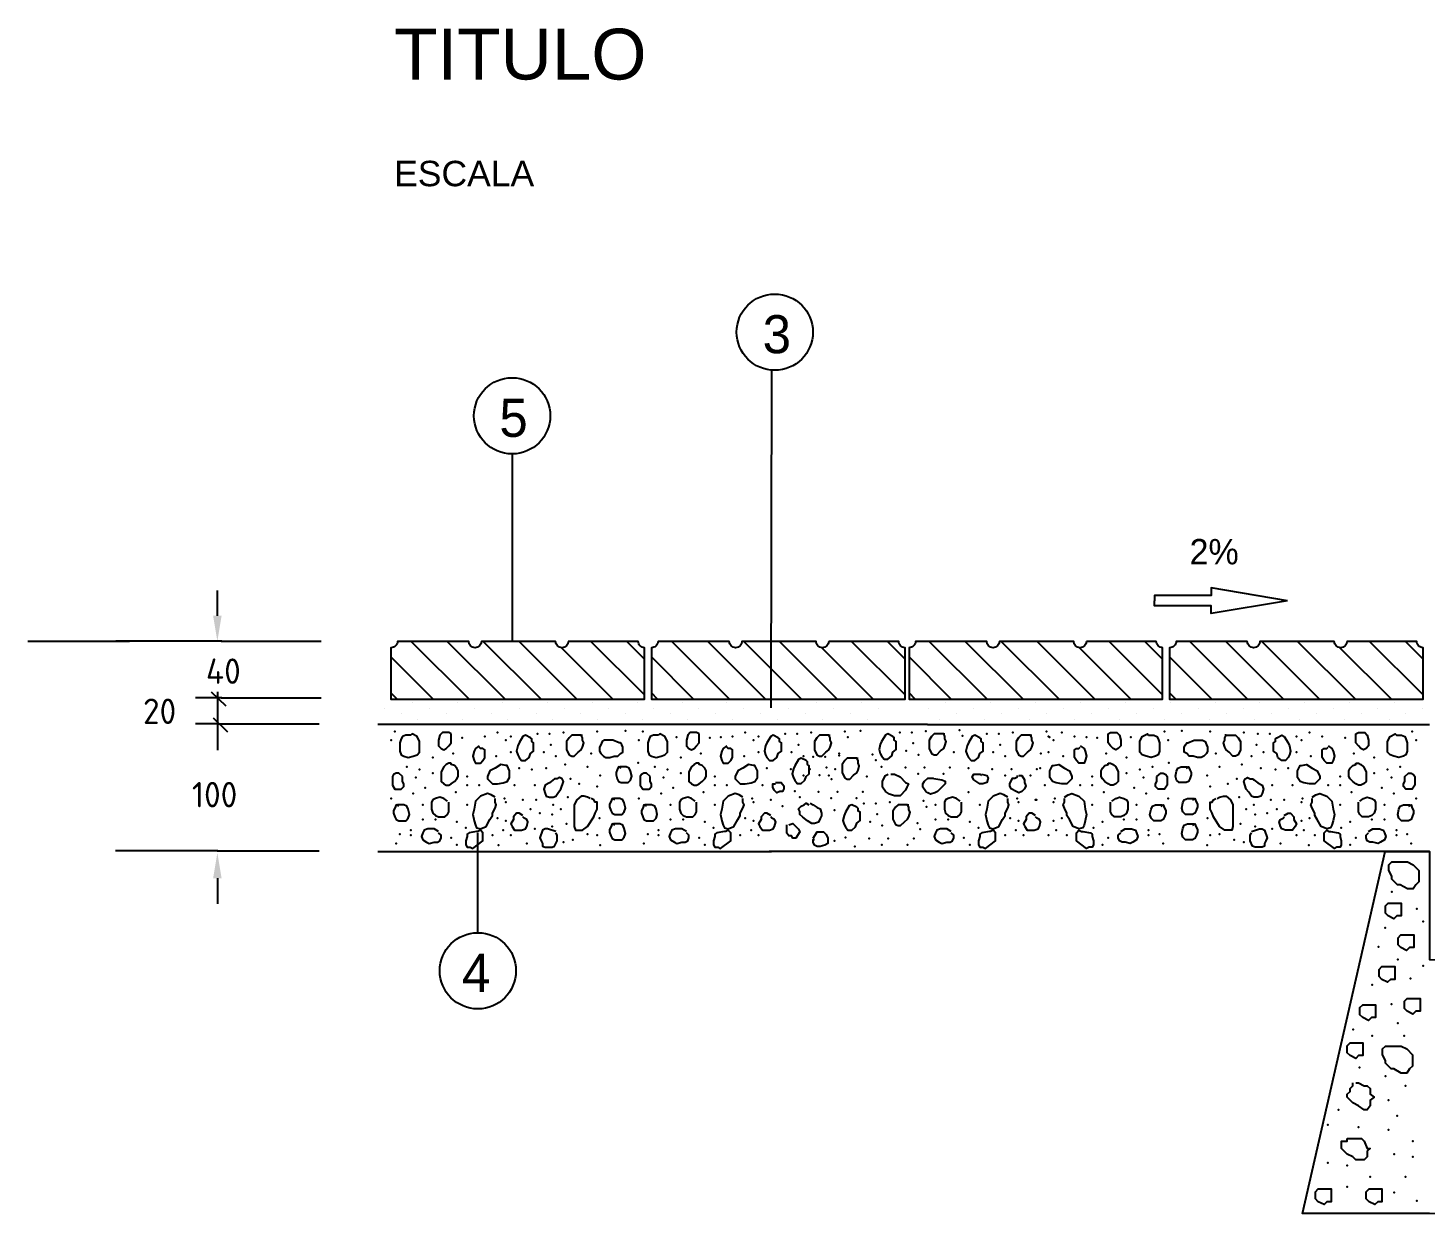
# Model space of a CAD drawing. Extents: x 8.7 to 21.3, y 10.9 to 21.2.
# Drawn here: x 8.67 to 14.17, y 16.55 to 21.22 of the extents above; entities that cross this region are included whole.
import ezdxf

# ---------------------------------------------------------------- set-up
doc = ezdxf.new("R2010")
doc.units = 0
doc.header["$LTSCALE"] = 0.3
doc.header["$MEASUREMENT"] = 0
doc.layers.get('0').update_dxf_attribs({"linetype": 'CONTINUOUS'})
for name, color, linetype in [('C', 7, 'CONTINUOUS'), ('HORMIGON', 7, 'CONTINUOUS'), ('LOSA', 9, 'CONTINUOUS'), ('P', 7, 'CONTINUOUS'), ('PANOT', 1, 'CONTINUOUS'), ('TEXTO', 7, 'CONTINUOUS')]:
    doc.layers.add(name, color=color, linetype=linetype)
doc.styles.add('DIN', font='DIN')
doc.styles.add('HELV', font='HELV')
doc.styles.add('LEROY', font='LEROY')

# ---------------------------------------------------------------- blocks, each defined once
blk = doc.blocks.new('*X8')
at = {"color": 0}
for p, q in [((20.855, 6.4583), (20.8972, 6.5005)), ((20.855, 6.4866), (20.8689, 6.5005)), ((20.9083, 6.455), (20.9538, 6.5005)), ((20.925, 6.5), (20.9255, 6.5005)), ((20.9365, 6.455), (20.982, 6.5005)), ((20.9648, 6.455), (21.0103, 6.5005)), ((20.9931, 6.455), (21.0386, 6.5005)), ((20.88, 6.455), (20.9205, 6.4955)), ((21.0214, 6.455), (21.0546, 6.4882)), ((21.0497, 6.455), (21.0546, 6.4599))]:
    blk.add_line(p, q, dxfattribs=at)
blk = doc.blocks.new('*X6')
at = {"color": 0}
for p, q in [((20.855, 6.4583), (20.8972, 6.5005)), ((20.855, 6.4866), (20.8689, 6.5005)), ((20.9083, 6.455), (20.9538, 6.5005)), ((20.925, 6.5), (20.9255, 6.5005)), ((20.9365, 6.455), (20.982, 6.5005)), ((20.9648, 6.455), (21.0103, 6.5005)), ((20.9931, 6.455), (21.0386, 6.5005)), ((20.88, 6.455), (20.9205, 6.4955)), ((21.0214, 6.455), (21.0546, 6.4882)), ((21.0497, 6.455), (21.0546, 6.4599))]:
    blk.add_line(p, q, dxfattribs=at)
blk = doc.blocks.new('PANOT', base_point=(20.855, 6.455))
at = {"layer": 'PANOT'}
blk.add_lwpolyline([(20.915, 6.5005, 1), (20.925, 6.5005), (20.9834, 6.5005, 1), (20.9934, 6.5005), (21.0494, 6.5005, 0.425776), (21.0546, 6.4955), (21.0546, 6.455), (20.855, 6.455), (20.855, 6.4955, 0.414214), (20.86, 6.5005)], format="xyb", close=True, dxfattribs=at)
blk.add_blockref('*X6', (0, 0))
blk = doc.blocks.new('*X12')
at = {"color": 0}
for p, q in [((20.8552, 6.4479), (20.8552, 6.4479)), ((20.8685, 6.4435), (20.8685, 6.4435)), ((20.8773, 6.4523), (20.8773, 6.4523)), ((20.8906, 6.4479), (20.8906, 6.4479)), ((20.9038, 6.4435), (20.9038, 6.4435)), ((20.9127, 6.4523), (20.9127, 6.4523)), ((20.9259, 6.4479), (20.9259, 6.4479)), ((20.9392, 6.4435), (20.9392, 6.4435)), ((20.948, 6.4523), (20.948, 6.4523)), ((20.9613, 6.4479), (20.9613, 6.4479)), ((20.9746, 6.4435), (20.9746, 6.4435)), ((20.9834, 6.4523), (20.9834, 6.4523)), ((20.9967, 6.4479), (20.9967, 6.4479)), ((21.0099, 6.4435), (21.0099, 6.4435)), ((21.0187, 6.4523), (21.0187, 6.4523)), ((21.032, 6.4479), (21.032, 6.4479)), ((21.0453, 6.4435), (21.0453, 6.4435)), ((21.0541, 6.4523), (21.0541, 6.4523)), ((21.0674, 6.4479), (21.0674, 6.4479)), ((21.0806, 6.4435), (21.0806, 6.4435)), ((21.0895, 6.4523), (21.0895, 6.4523)), ((21.1027, 6.4479), (21.1027, 6.4479)), ((21.116, 6.4435), (21.116, 6.4435)), ((21.1248, 6.4523), (21.1248, 6.4523)), ((21.1381, 6.4479), (21.1381, 6.4479)), ((21.1513, 6.4435), (21.1513, 6.4435)), ((21.1602, 6.4523), (21.1602, 6.4523)), ((21.1734, 6.4479), (21.1734, 6.4479)), ((21.1867, 6.4435), (21.1867, 6.4435)), ((21.1955, 6.4523), (21.1955, 6.4523)), ((21.2088, 6.4479), (21.2088, 6.4479)), ((21.222, 6.4435), (21.222, 6.4435)), ((21.2309, 6.4523), (21.2309, 6.4523)), ((21.2441, 6.4479), (21.2441, 6.4479)), ((20.8817, 6.4391), (20.8817, 6.4391)), ((20.9171, 6.4391), (20.9171, 6.4391)), ((20.9525, 6.4391), (20.9525, 6.4391)), ((20.9878, 6.4391), (20.9878, 6.4391)), ((21.0232, 6.4391), (21.0232, 6.4391)), ((21.0585, 6.4391), (21.0585, 6.4391)), ((21.0939, 6.4391), (21.0939, 6.4391)), ((21.1292, 6.4391), (21.1292, 6.4391)), ((21.1646, 6.4391), (21.1646, 6.4391)), ((21.1999, 6.4391), (21.1999, 6.4391)), ((21.2353, 6.4391), (21.2353, 6.4391))]:
    blk.add_line(p, q, dxfattribs=at)
blk = doc.blocks.new('FLECHA', base_point=(17.27, 14.09))
at = {"layer": 'TEXTO'}
for points in [[(16.87, 14.09), (17.1, 14.31), (17.1, 14.18), (17.27, 14.18), (17.27, 14.09)], [(16.87, 14.09), (17.1, 13.87), (17.1, 14), (17.27, 14), (17.27, 14.09)]]:
    blk.add_lwpolyline(points, dxfattribs=at)

msp = doc.modelspace()

# ---------------------------------------------------------------- linework, layer by layer
at = {"color": 0, "linetype": 'ByBlock'}
msp.add_line((8.6692, 18.8094), (9.0692, 18.8094), dxfattribs=at)
for points in [[(10.1754, 18.4393), (10.1555, 18.4393), (10.143, 18.4343), (10.1381, 18.4244), (10.1331, 18.4094), (10.1331, 18.377), (10.1381, 18.362), (10.148, 18.357), (10.1655, 18.3521), (10.1854, 18.357), (10.2004, 18.362), (10.2103, 18.372), (10.2103, 18.4144), (10.2004, 18.4343), (10.1804, 18.4443), (10.1754, 18.4393)], [(10.335, 18.4443), (10.325, 18.4493), (10.3001, 18.4493), (10.2901, 18.4393), (10.2851, 18.4194), (10.2851, 18.3969), (10.2951, 18.387), (10.3051, 18.382), (10.3151, 18.387), (10.325, 18.3969), (10.335, 18.4094), (10.335, 18.4443)], [(10.6466, 18.4293), (10.6267, 18.4393), (10.6167, 18.4343), (10.6017, 18.4094), (10.5968, 18.3969), (10.5918, 18.377), (10.5968, 18.362), (10.6017, 18.3521), (10.6117, 18.3396), (10.6267, 18.3396), (10.6416, 18.3521), (10.6466, 18.367), (10.6591, 18.377), (10.6591, 18.4094), (10.6516, 18.4144), (10.6516, 18.4244), (10.6466, 18.4293)], [(10.8461, 18.4393), (10.8087, 18.4393), (10.7987, 18.4293), (10.7887, 18.4144), (10.7887, 18.382), (10.7987, 18.362), (10.8087, 18.357), (10.8186, 18.357), (10.8336, 18.372), (10.8461, 18.382), (10.851, 18.3919), (10.856, 18.4094), (10.851, 18.4194), (10.851, 18.4293), (10.8461, 18.4393), (10.851, 18.4393)], [(10.9956, 18.4094), (10.9707, 18.4194), (10.9383, 18.4194), (10.9283, 18.4144), (10.9233, 18.4019), (10.9184, 18.3919), (10.9184, 18.377), (10.9233, 18.367), (10.9333, 18.357), (10.9433, 18.3521), (10.9582, 18.3521), (10.9757, 18.357), (10.9907, 18.357), (11.0006, 18.367), (11.0106, 18.372), (11.0106, 18.3919), (11.0056, 18.4019), (11.0006, 18.4094), (10.9956, 18.4094)], [(11.1504, 18.4393), (11.1305, 18.4393), (11.118, 18.4343), (11.1131, 18.4244), (11.1081, 18.4094), (11.1081, 18.377), (11.1131, 18.362), (11.123, 18.357), (11.1405, 18.3521), (11.1604, 18.357), (11.1754, 18.362), (11.1853, 18.372), (11.1853, 18.4144), (11.1754, 18.4343), (11.1554, 18.4443), (11.1504, 18.4393)], [(11.31, 18.4443), (11.3, 18.4493), (11.2751, 18.4493), (11.2651, 18.4393), (11.2601, 18.4194), (11.2601, 18.3969), (11.2701, 18.387), (11.2801, 18.382), (11.2901, 18.387), (11.3, 18.3969), (11.31, 18.4094), (11.31, 18.4443)], [(11.6216, 18.4293), (11.6017, 18.4393), (11.5917, 18.4343), (11.5767, 18.4094), (11.5718, 18.3969), (11.5668, 18.377), (11.5718, 18.362), (11.5767, 18.3521), (11.5867, 18.3396), (11.6017, 18.3396), (11.6166, 18.3521), (11.6216, 18.367), (11.6341, 18.377), (11.6341, 18.4094), (11.6266, 18.4144), (11.6266, 18.4244), (11.6216, 18.4293)], [(11.8211, 18.4393), (11.7837, 18.4393), (11.7737, 18.4293), (11.7637, 18.4144), (11.7637, 18.382), (11.7737, 18.362), (11.7837, 18.357), (11.7936, 18.357), (11.8086, 18.372), (11.8211, 18.382), (11.826, 18.3919), (11.831, 18.4094), (11.826, 18.4194), (11.826, 18.4293), (11.8211, 18.4393), (11.826, 18.4393)], [(12.073, 18.4348), (12.0531, 18.4448), (12.0431, 18.4398), (12.0282, 18.4149), (12.0232, 18.4024), (12.0182, 18.3825), (12.0232, 18.3675), (12.0282, 18.3575), (12.0381, 18.3451), (12.0531, 18.3451), (12.068, 18.3575), (12.073, 18.3725), (12.0855, 18.3825), (12.0855, 18.4149), (12.078, 18.4199), (12.078, 18.4298), (12.073, 18.4348)], [(12.2725, 18.4448), (12.2351, 18.4448), (12.2251, 18.4348), (12.2151, 18.4199), (12.2151, 18.3874), (12.2251, 18.3675), (12.2351, 18.3625), (12.245, 18.3625), (12.26, 18.3775), (12.2725, 18.3874), (12.2775, 18.3974), (12.2824, 18.4149), (12.2775, 18.4248), (12.2775, 18.4348), (12.2725, 18.4448), (12.2775, 18.4448)], [(12.415, 18.4293), (12.3951, 18.4393), (12.3851, 18.4343), (12.3701, 18.4094), (12.3652, 18.3969), (12.3602, 18.377), (12.3652, 18.362), (12.3701, 18.3521), (12.3801, 18.3396), (12.3951, 18.3396), (12.41, 18.3521), (12.415, 18.367), (12.4275, 18.377), (12.4275, 18.4094), (12.42, 18.4144), (12.42, 18.4244), (12.415, 18.4293)], [(12.6145, 18.4393), (12.5771, 18.4393), (12.5671, 18.4293), (12.5571, 18.4144), (12.5571, 18.382), (12.5671, 18.362), (12.5771, 18.357), (12.587, 18.357), (12.602, 18.372), (12.6145, 18.382), (12.6194, 18.3919), (12.6244, 18.4094), (12.6194, 18.4194), (12.6194, 18.4293), (12.6145, 18.4393), (12.6194, 18.4393)], [(12.9194, 18.4443), (12.9294, 18.4493), (12.9543, 18.4493), (12.9643, 18.4393), (12.9693, 18.4194), (12.9693, 18.3969), (12.9593, 18.387), (12.9493, 18.382), (12.9394, 18.387), (12.9294, 18.3969), (12.9194, 18.4094), (12.9194, 18.4443)], [(13.079, 18.4393), (13.0989, 18.4393), (13.1114, 18.4343), (13.1164, 18.4244), (13.1213, 18.4094), (13.1213, 18.377), (13.1164, 18.362), (13.1064, 18.357), (13.0889, 18.3521), (13.069, 18.357), (13.054, 18.362), (13.0441, 18.372), (13.0441, 18.4144), (13.054, 18.4343), (13.074, 18.4443), (13.079, 18.4393)], [(13.2338, 18.4094), (13.2587, 18.4194), (13.2911, 18.4194), (13.3011, 18.4144), (13.3061, 18.4019), (13.3111, 18.3919), (13.3111, 18.377), (13.3061, 18.367), (13.2961, 18.357), (13.2861, 18.3521), (13.2712, 18.3521), (13.2537, 18.357), (13.2388, 18.357), (13.2288, 18.367), (13.2188, 18.372), (13.2188, 18.3919), (13.2238, 18.4019), (13.2288, 18.4094), (13.2338, 18.4094)], [(13.3834, 18.4393), (13.4207, 18.4393), (13.4307, 18.4293), (13.4407, 18.4144), (13.4407, 18.382), (13.4307, 18.362), (13.4207, 18.357), (13.4108, 18.357), (13.3958, 18.372), (13.3834, 18.382), (13.3784, 18.3919), (13.3734, 18.4094), (13.3784, 18.4194), (13.3784, 18.4293), (13.3834, 18.4393), (13.3784, 18.4393)], [(13.5828, 18.4293), (13.6027, 18.4393), (13.6127, 18.4343), (13.6277, 18.4094), (13.6326, 18.3969), (13.6376, 18.377), (13.6326, 18.362), (13.6277, 18.3521), (13.6177, 18.3396), (13.6027, 18.3396), (13.5878, 18.3521), (13.5828, 18.367), (13.5703, 18.377), (13.5703, 18.4094), (13.5778, 18.4144), (13.5778, 18.4244), (13.5828, 18.4293)], [(13.8944, 18.4443), (13.9044, 18.4493), (13.9293, 18.4493), (13.9393, 18.4393), (13.9443, 18.4194), (13.9443, 18.3969), (13.9343, 18.387), (13.9243, 18.382), (13.9144, 18.387), (13.9044, 18.3969), (13.8944, 18.4094), (13.8944, 18.4443)], [(14.054, 18.4393), (14.0739, 18.4393), (14.0864, 18.4343), (14.0914, 18.4244), (14.0963, 18.4094), (14.0963, 18.377), (14.0914, 18.362), (14.0814, 18.357), (14.0639, 18.3521), (14.044, 18.357), (14.029, 18.362), (14.0191, 18.372), (14.0191, 18.4144), (14.029, 18.4343), (14.049, 18.4443), (14.054, 18.4393)], [(10.4447, 18.3969), (10.4297, 18.387), (10.4247, 18.377), (10.4198, 18.357), (10.4247, 18.3396), (10.4297, 18.3296), (10.4497, 18.3296), (10.4596, 18.3396), (10.4671, 18.3521), (10.4671, 18.382), (10.4596, 18.387), (10.4497, 18.387), (10.4447, 18.3919)], [(11.4197, 18.3969), (11.4047, 18.387), (11.3997, 18.377), (11.3948, 18.357), (11.3997, 18.3396), (11.4047, 18.3296), (11.4247, 18.3296), (11.4346, 18.3396), (11.4421, 18.3521), (11.4421, 18.382), (11.4346, 18.387), (11.4247, 18.387), (11.4197, 18.3919)], [(12.8097, 18.3969), (12.8247, 18.387), (12.8297, 18.377), (12.8347, 18.357), (12.8297, 18.3396), (12.8247, 18.3296), (12.8047, 18.3296), (12.7948, 18.3396), (12.7873, 18.3521), (12.7873, 18.382), (12.7948, 18.387), (12.8047, 18.387), (12.8097, 18.3919)], [(13.7847, 18.3969), (13.7997, 18.387), (13.8047, 18.377), (13.8097, 18.357), (13.8047, 18.3396), (13.7997, 18.3296), (13.7797, 18.3296), (13.7698, 18.3396), (13.7623, 18.3521), (13.7623, 18.382), (13.7698, 18.387), (13.7797, 18.387), (13.7847, 18.3919)], [(10.335, 18.3296), (10.325, 18.3296), (10.3151, 18.3246), (10.3051, 18.3147), (10.2951, 18.2947), (10.2951, 18.2573), (10.3051, 18.2474), (10.3151, 18.2424), (10.325, 18.2424), (10.335, 18.2474), (10.3475, 18.2573), (10.3574, 18.2673), (10.3624, 18.2773), (10.3624, 18.2997), (10.3574, 18.3097), (10.3475, 18.3197), (10.335, 18.3246), (10.335, 18.3296)], [(10.5494, 18.3197), (10.5295, 18.3246), (10.507, 18.3097), (10.4871, 18.2997), (10.4771, 18.2773), (10.4771, 18.2673), (10.497, 18.2474), (10.517, 18.2474), (10.5394, 18.2523), (10.5544, 18.2573), (10.5644, 18.2723), (10.5644, 18.2997), (10.5544, 18.3197), (10.5494, 18.3197)], [(11.0031, 18.3101), (10.9931, 18.3151), (10.9881, 18.3026), (10.9831, 18.2926), (10.9831, 18.2827), (10.9881, 18.2677), (10.9931, 18.2577), (11.0031, 18.2528), (11.0305, 18.2528), (11.0405, 18.2627), (11.0455, 18.2777), (11.0405, 18.2976), (11.0355, 18.3101), (11.023, 18.3151), (10.9981, 18.3151)], [(11.31, 18.3296), (11.3, 18.3296), (11.2901, 18.3246), (11.2801, 18.3147), (11.2701, 18.2947), (11.2701, 18.2573), (11.2801, 18.2474), (11.2901, 18.2424), (11.3, 18.2424), (11.31, 18.2474), (11.3225, 18.2573), (11.3324, 18.2673), (11.3374, 18.2773), (11.3374, 18.2997), (11.3324, 18.3097), (11.3225, 18.3197), (11.31, 18.3246), (11.31, 18.3296)], [(11.5244, 18.3197), (11.5045, 18.3246), (11.482, 18.3097), (11.4621, 18.2997), (11.4521, 18.2773), (11.4521, 18.2673), (11.472, 18.2474), (11.492, 18.2474), (11.5144, 18.2523), (11.5294, 18.2573), (11.5394, 18.2723), (11.5394, 18.2997), (11.5294, 18.3197), (11.5244, 18.3197)], [(11.7311, 18.3391), (11.7111, 18.349), (11.7011, 18.344), (11.6862, 18.3191), (11.6812, 18.3067), (11.6762, 18.2867), (11.6812, 18.2717), (11.6862, 18.2618), (11.6962, 18.2493), (11.7111, 18.2493), (11.7261, 18.2618), (11.7311, 18.2767), (11.7435, 18.2867), (11.7435, 18.3191), (11.736, 18.3241), (11.736, 18.3341), (11.7311, 18.3391)], [(11.9305, 18.349), (11.8931, 18.349), (11.8831, 18.3391), (11.8732, 18.3241), (11.8732, 18.2917), (11.8831, 18.2717), (11.8931, 18.2668), (11.9031, 18.2668), (11.918, 18.2817), (11.9305, 18.2917), (11.9355, 18.3017), (11.9405, 18.3191), (11.9355, 18.3291), (11.9355, 18.3391), (11.9305, 18.349), (11.9355, 18.349)], [(12.705, 18.3197), (12.725, 18.3246), (12.7474, 18.3097), (12.7673, 18.2997), (12.7773, 18.2773), (12.7773, 18.2673), (12.7574, 18.2474), (12.7374, 18.2474), (12.715, 18.2523), (12.7, 18.2573), (12.6901, 18.2723), (12.6901, 18.2997), (12.7, 18.3197), (12.705, 18.3197)], [(12.9194, 18.3296), (12.9294, 18.3296), (12.9394, 18.3246), (12.9493, 18.3147), (12.9593, 18.2947), (12.9593, 18.2573), (12.9493, 18.2474), (12.9394, 18.2424), (12.9294, 18.2424), (12.9194, 18.2474), (12.9069, 18.2573), (12.897, 18.2673), (12.892, 18.2773), (12.892, 18.2997), (12.897, 18.3097), (12.9069, 18.3197), (12.9194, 18.3246), (12.9194, 18.3296)], [(13.2263, 18.3101), (13.2363, 18.3151), (13.2413, 18.3026), (13.2463, 18.2926), (13.2463, 18.2827), (13.2413, 18.2677), (13.2363, 18.2577), (13.2263, 18.2528), (13.1989, 18.2528), (13.1889, 18.2627), (13.184, 18.2777), (13.1889, 18.2976), (13.1939, 18.3101), (13.2064, 18.3151), (13.2313, 18.3151)], [(13.68, 18.3197), (13.7, 18.3246), (13.7224, 18.3097), (13.7423, 18.2997), (13.7523, 18.2773), (13.7523, 18.2673), (13.7324, 18.2474), (13.7124, 18.2474), (13.69, 18.2523), (13.675, 18.2573), (13.6651, 18.2723), (13.6651, 18.2997), (13.675, 18.3197), (13.68, 18.3197)], [(13.8944, 18.3296), (13.9044, 18.3296), (13.9144, 18.3246), (13.9243, 18.3147), (13.9343, 18.2947), (13.9343, 18.2573), (13.9243, 18.2474), (13.9144, 18.2424), (13.9044, 18.2424), (13.8944, 18.2474), (13.8819, 18.2573), (13.872, 18.2673), (13.867, 18.2773), (13.867, 18.2997), (13.872, 18.3097), (13.8819, 18.3197), (13.8944, 18.3246), (13.8944, 18.3296)], [(10.143, 18.2773), (10.1281, 18.2897), (10.1181, 18.2897), (10.1081, 18.2847), (10.1032, 18.2773), (10.1032, 18.2424), (10.1131, 18.2274), (10.1381, 18.2274), (10.148, 18.2374), (10.148, 18.2474), (10.143, 18.2573), (10.143, 18.2773)], [(10.7414, 18.2673), (10.7214, 18.2523), (10.704, 18.2424), (10.699, 18.2274), (10.704, 18.21), (10.7089, 18.2), (10.7214, 18.195), (10.7364, 18.195), (10.7463, 18.2), (10.7563, 18.2149), (10.7663, 18.2274), (10.7763, 18.2573), (10.7713, 18.2673), (10.7613, 18.2723), (10.7513, 18.2673), (10.7414, 18.2673), (10.7364, 18.2623)], [(11.118, 18.2773), (11.1031, 18.2897), (11.0931, 18.2897), (11.0831, 18.2847), (11.0782, 18.2773), (11.0782, 18.2424), (11.0881, 18.2274), (11.1131, 18.2274), (11.123, 18.2374), (11.123, 18.2474), (11.118, 18.2573), (11.118, 18.2773)], [(13.1114, 18.2773), (13.1263, 18.2897), (13.1363, 18.2897), (13.1463, 18.2847), (13.1513, 18.2773), (13.1513, 18.2424), (13.1413, 18.2274), (13.1164, 18.2274), (13.1064, 18.2374), (13.1064, 18.2474), (13.1114, 18.2573), (13.1114, 18.2773)], [(13.4881, 18.2673), (13.508, 18.2523), (13.5255, 18.2424), (13.5304, 18.2274), (13.5255, 18.21), (13.5205, 18.2), (13.508, 18.195), (13.493, 18.195), (13.4831, 18.2), (13.4731, 18.2149), (13.4631, 18.2274), (13.4532, 18.2573), (13.4581, 18.2673), (13.4681, 18.2723), (13.4781, 18.2673), (13.4881, 18.2673), (13.493, 18.2623)], [(14.0864, 18.2773), (14.1013, 18.2897), (14.1113, 18.2897), (14.1213, 18.2847), (14.1263, 18.2773), (14.1263, 18.2424), (14.1163, 18.2274), (14.0914, 18.2274), (14.0814, 18.2374), (14.0814, 18.2474), (14.0864, 18.2573), (14.0864, 18.2773)], [(10.507, 18.195), (10.4921, 18.205), (10.4771, 18.21), (10.4497, 18.2), (10.4297, 18.18), (10.4247, 18.1476), (10.4198, 18.1277), (10.4247, 18.1028), (10.4297, 18.0853), (10.4347, 18.0753), (10.4497, 18.0703), (10.4721, 18.0803), (10.4871, 18.1077), (10.497, 18.1227), (10.497, 18.1327), (10.507, 18.1526), (10.512, 18.1651), (10.507, 18.1751), (10.507, 18.19)], [(10.881, 18.19), (10.871, 18.195), (10.856, 18.2), (10.8461, 18.2), (10.8286, 18.185), (10.8186, 18.1651), (10.8186, 18.0803), (10.8236, 18.0654), (10.851, 18.0654), (10.871, 18.0803), (10.8959, 18.1177), (10.9009, 18.1327), (10.9084, 18.1476), (10.9084, 18.1751), (10.9009, 18.1751), (10.8959, 18.185), (10.8859, 18.19)], [(11.482, 18.195), (11.4671, 18.205), (11.4521, 18.21), (11.4247, 18.2), (11.4047, 18.18), (11.3997, 18.1476), (11.3948, 18.1277), (11.3997, 18.1028), (11.4047, 18.0853), (11.4097, 18.0753), (11.4247, 18.0703), (11.4471, 18.0803), (11.4621, 18.1077), (11.472, 18.1227), (11.472, 18.1327), (11.482, 18.1526), (11.487, 18.1651), (11.482, 18.1751), (11.482, 18.19)], [(12.5244, 18.195), (12.5094, 18.205), (12.4944, 18.21), (12.467, 18.2), (12.4471, 18.18), (12.4421, 18.1476), (12.4371, 18.1277), (12.4421, 18.1028), (12.4471, 18.0853), (12.4521, 18.0753), (12.467, 18.0703), (12.4895, 18.0803), (12.5044, 18.1077), (12.5144, 18.1227), (12.5144, 18.1327), (12.5244, 18.1526), (12.5294, 18.1651), (12.5244, 18.1751), (12.5244, 18.19)], [(12.7474, 18.195), (12.7624, 18.205), (12.7773, 18.21), (12.8047, 18.2), (12.8247, 18.18), (12.8297, 18.1476), (12.8347, 18.1277), (12.8297, 18.1028), (12.8247, 18.0853), (12.8197, 18.0753), (12.8047, 18.0703), (12.7823, 18.0803), (12.7673, 18.1077), (12.7574, 18.1227), (12.7574, 18.1327), (12.7474, 18.1526), (12.7424, 18.1651), (12.7474, 18.1751), (12.7474, 18.19)], [(13.3484, 18.19), (13.3584, 18.195), (13.3734, 18.2), (13.3834, 18.2), (13.4008, 18.185), (13.4108, 18.1651), (13.4108, 18.0803), (13.4058, 18.0654), (13.3784, 18.0654), (13.3584, 18.0803), (13.3335, 18.1177), (13.3285, 18.1327), (13.321, 18.1476), (13.321, 18.1751), (13.3285, 18.1751), (13.3335, 18.185), (13.3435, 18.19)], [(13.7224, 18.195), (13.7374, 18.205), (13.7523, 18.21), (13.7797, 18.2), (13.7997, 18.18), (13.8047, 18.1476), (13.8097, 18.1277), (13.8047, 18.1028), (13.7997, 18.0853), (13.7947, 18.0753), (13.7797, 18.0703), (13.7573, 18.0803), (13.7423, 18.1077), (13.7324, 18.1227), (13.7324, 18.1327), (13.7224, 18.1526), (13.7174, 18.1651), (13.7224, 18.1751), (13.7224, 18.19)], [(10.1281, 18.1601), (10.1181, 18.1651), (10.1131, 18.1526), (10.1081, 18.1426), (10.1081, 18.1327), (10.1131, 18.1177), (10.1181, 18.1077), (10.1281, 18.1028), (10.1555, 18.1028), (10.1655, 18.1127), (10.1705, 18.1277), (10.1655, 18.1476), (10.1605, 18.1601), (10.148, 18.1651), (10.1231, 18.1651)], [(10.32, 18.18), (10.3051, 18.19), (10.2901, 18.195), (10.2727, 18.19), (10.2627, 18.185), (10.2577, 18.1751), (10.2577, 18.1476), (10.2627, 18.1327), (10.2727, 18.1227), (10.2851, 18.1177), (10.3101, 18.1177), (10.32, 18.1277), (10.325, 18.1377), (10.325, 18.1751)], [(10.9781, 18.1851), (10.9681, 18.1901), (10.9631, 18.1776), (10.9581, 18.1676), (10.9581, 18.1577), (10.9631, 18.1427), (10.9681, 18.1327), (10.9781, 18.1278), (11.0055, 18.1278), (11.0155, 18.1377), (11.0205, 18.1527), (11.0155, 18.1726), (11.0105, 18.1851), (10.998, 18.1901), (10.9731, 18.1901)], [(11.1031, 18.1601), (11.0931, 18.1651), (11.0881, 18.1526), (11.0831, 18.1426), (11.0831, 18.1327), (11.0881, 18.1177), (11.0931, 18.1077), (11.1031, 18.1028), (11.1305, 18.1028), (11.1405, 18.1127), (11.1455, 18.1277), (11.1405, 18.1476), (11.1355, 18.1601), (11.123, 18.1651), (11.0981, 18.1651)], [(11.295, 18.18), (11.2801, 18.19), (11.2651, 18.195), (11.2477, 18.19), (11.2377, 18.185), (11.2327, 18.1751), (11.2327, 18.1476), (11.2377, 18.1327), (11.2477, 18.1227), (11.2601, 18.1177), (11.2851, 18.1177), (11.295, 18.1277), (11.3, 18.1377), (11.3, 18.1751)], [(11.9308, 18.1558), (11.9108, 18.1657), (11.9009, 18.1607), (11.8859, 18.1358), (11.8809, 18.1233), (11.8759, 18.1034), (11.8809, 18.0884), (11.8859, 18.0785), (11.8959, 18.066), (11.9108, 18.066), (11.9258, 18.0785), (11.9308, 18.0934), (11.9432, 18.1034), (11.9432, 18.1358), (11.9358, 18.1408), (11.9358, 18.1508), (11.9308, 18.1558)], [(12.1302, 18.1657), (12.0928, 18.1657), (12.0828, 18.1558), (12.0729, 18.1408), (12.0729, 18.1084), (12.0828, 18.0884), (12.0928, 18.0835), (12.1028, 18.0835), (12.1177, 18.0984), (12.1302, 18.1084), (12.1352, 18.1184), (12.1402, 18.1358), (12.1352, 18.1458), (12.1352, 18.1558), (12.1302, 18.1657), (12.1352, 18.1657)], [(12.3374, 18.18), (12.3224, 18.19), (12.3075, 18.195), (12.29, 18.19), (12.2801, 18.185), (12.2751, 18.1751), (12.2751, 18.1476), (12.2801, 18.1327), (12.29, 18.1227), (12.3025, 18.1177), (12.3274, 18.1177), (12.3374, 18.1277), (12.3424, 18.1377), (12.3424, 18.1751)], [(12.9344, 18.18), (12.9493, 18.19), (12.9643, 18.195), (12.9817, 18.19), (12.9917, 18.185), (12.9967, 18.1751), (12.9967, 18.1476), (12.9917, 18.1327), (12.9817, 18.1227), (12.9693, 18.1177), (12.9443, 18.1177), (12.9344, 18.1277), (12.9294, 18.1377), (12.9294, 18.1751)], [(13.1263, 18.1601), (13.1363, 18.1651), (13.1413, 18.1526), (13.1463, 18.1426), (13.1463, 18.1327), (13.1413, 18.1177), (13.1363, 18.1077), (13.1263, 18.1028), (13.0989, 18.1028), (13.0889, 18.1127), (13.084, 18.1277), (13.0889, 18.1476), (13.0939, 18.1601), (13.1064, 18.1651), (13.1313, 18.1651)], [(13.2513, 18.1851), (13.2613, 18.1901), (13.2663, 18.1776), (13.2713, 18.1676), (13.2713, 18.1577), (13.2663, 18.1427), (13.2613, 18.1327), (13.2513, 18.1278), (13.2239, 18.1278), (13.2139, 18.1377), (13.209, 18.1527), (13.2139, 18.1726), (13.2189, 18.1851), (13.2314, 18.1901), (13.2563, 18.1901)], [(13.9094, 18.18), (13.9243, 18.19), (13.9393, 18.195), (13.9567, 18.19), (13.9667, 18.185), (13.9717, 18.1751), (13.9717, 18.1476), (13.9667, 18.1327), (13.9567, 18.1227), (13.9443, 18.1177), (13.9193, 18.1177), (13.9094, 18.1277), (13.9044, 18.1377), (13.9044, 18.1751)], [(14.1013, 18.1601), (14.1113, 18.1651), (14.1163, 18.1526), (14.1213, 18.1426), (14.1213, 18.1327), (14.1163, 18.1177), (14.1113, 18.1077), (14.1013, 18.1028), (14.0739, 18.1028), (14.0639, 18.1127), (14.059, 18.1277), (14.0639, 18.1476), (14.0689, 18.1601), (14.0814, 18.1651), (14.1063, 18.1651)], [(10.6167, 18.1227), (10.6017, 18.1327), (10.5918, 18.1327), (10.5793, 18.1177), (10.5793, 18.1077), (10.5693, 18.0903), (10.5743, 18.0803), (10.5843, 18.0654), (10.6117, 18.0654), (10.6267, 18.0703), (10.6317, 18.0803), (10.6366, 18.0978), (10.6317, 18.1077), (10.6217, 18.1127), (10.6167, 18.1177)], [(10.9781, 18.0851), (10.9681, 18.0901), (10.9631, 18.0776), (10.9581, 18.0676), (10.9581, 18.0577), (10.9631, 18.0427), (10.9681, 18.0327), (10.9781, 18.0278), (11.0055, 18.0278), (11.0155, 18.0377), (11.0205, 18.0527), (11.0155, 18.0726), (11.0105, 18.0851), (10.998, 18.0901), (10.9731, 18.0901)], [(11.5917, 18.1227), (11.5767, 18.1327), (11.5668, 18.1327), (11.5543, 18.1177), (11.5543, 18.1077), (11.5443, 18.0903), (11.5493, 18.0803), (11.5593, 18.0654), (11.5867, 18.0654), (11.6017, 18.0703), (11.6067, 18.0803), (11.6116, 18.0978), (11.6067, 18.1077), (11.5967, 18.1127), (11.5917, 18.1177)], [(12.6341, 18.1227), (12.6191, 18.1327), (12.6091, 18.1327), (12.5967, 18.1177), (12.5967, 18.1077), (12.5867, 18.0903), (12.5917, 18.0803), (12.6016, 18.0654), (12.6291, 18.0654), (12.644, 18.0703), (12.649, 18.0803), (12.654, 18.0978), (12.649, 18.1077), (12.639, 18.1127), (12.6341, 18.1177)], [(13.2513, 18.0851), (13.2613, 18.0901), (13.2663, 18.0776), (13.2713, 18.0676), (13.2713, 18.0577), (13.2663, 18.0427), (13.2613, 18.0327), (13.2513, 18.0278), (13.2239, 18.0278), (13.2139, 18.0377), (13.209, 18.0527), (13.2139, 18.0726), (13.2189, 18.0851), (13.2314, 18.0901), (13.2563, 18.0901)], [(13.6127, 18.1227), (13.6277, 18.1327), (13.6376, 18.1327), (13.6501, 18.1177), (13.6501, 18.1077), (13.6601, 18.0903), (13.6551, 18.0803), (13.6451, 18.0654), (13.6177, 18.0654), (13.6027, 18.0703), (13.5977, 18.0803), (13.5928, 18.0978), (13.5977, 18.1077), (13.6077, 18.1127), (13.6127, 18.1177)], [(10.2851, 18.0604), (10.2677, 18.0703), (10.2428, 18.0703), (10.2278, 18.0654), (10.2228, 18.0554), (10.2178, 18.0404), (10.2228, 18.028), (10.2378, 18.018), (10.2477, 18.013), (10.2677, 18.018), (10.2802, 18.018), (10.2901, 18.023), (10.2951, 18.0354), (10.2951, 18.0454), (10.2851, 18.0554)], [(10.4347, 18.0604), (10.4048, 18.0554), (10.3973, 18.0504), (10.3973, 18.0404), (10.3923, 18.023), (10.3923, 18.008), (10.3973, 17.9981), (10.4098, 17.9981), (10.4198, 17.9931), (10.4596, 18.023), (10.4596, 18.0554), (10.4497, 18.0654), (10.4397, 18.0604), (10.4347, 18.0604)], [(10.7463, 18.0604), (10.7139, 18.0703), (10.704, 18.0703), (10.694, 18.0654), (10.684, 18.0354), (10.689, 18.023), (10.694, 18.013), (10.694, 18.003), (10.704, 17.9981), (10.7314, 17.9981), (10.7414, 18.003), (10.7513, 18.023), (10.7513, 18.0454), (10.7463, 18.0554)], [(11.2601, 18.0604), (11.2427, 18.0703), (11.2178, 18.0703), (11.2028, 18.0654), (11.1978, 18.0554), (11.1928, 18.0404), (11.1978, 18.028), (11.2128, 18.018), (11.2227, 18.013), (11.2427, 18.018), (11.2552, 18.018), (11.2651, 18.023), (11.2701, 18.0354), (11.2701, 18.0454), (11.2601, 18.0554)], [(11.4097, 18.0604), (11.3798, 18.0554), (11.3723, 18.0504), (11.3723, 18.0404), (11.3673, 18.023), (11.3673, 18.008), (11.3723, 17.9981), (11.3848, 17.9981), (11.3948, 17.9931), (11.4346, 18.023), (11.4346, 18.0554), (11.4247, 18.0654), (11.4147, 18.0604), (11.4097, 18.0604)], [(12.3025, 18.0604), (12.285, 18.0703), (12.2601, 18.0703), (12.2452, 18.0654), (12.2402, 18.0554), (12.2352, 18.0404), (12.2402, 18.028), (12.2551, 18.018), (12.2651, 18.013), (12.285, 18.018), (12.2975, 18.018), (12.3075, 18.023), (12.3125, 18.0354), (12.3125, 18.0454), (12.3025, 18.0554)], [(12.4521, 18.0604), (12.4222, 18.0554), (12.4147, 18.0504), (12.4147, 18.0404), (12.4097, 18.023), (12.4097, 18.008), (12.4147, 17.9981), (12.4271, 17.9981), (12.4371, 17.9931), (12.477, 18.023), (12.477, 18.0554), (12.467, 18.0654), (12.4571, 18.0604), (12.4521, 18.0604)], [(12.8197, 18.0604), (12.8496, 18.0554), (12.8571, 18.0504), (12.8571, 18.0404), (12.8621, 18.023), (12.8621, 18.008), (12.8571, 17.9981), (12.8446, 17.9981), (12.8347, 17.9931), (12.7948, 18.023), (12.7948, 18.0554), (12.8047, 18.0654), (12.8147, 18.0604), (12.8197, 18.0604)], [(12.9693, 18.0604), (12.9867, 18.0703), (13.0117, 18.0703), (13.0266, 18.0654), (13.0316, 18.0554), (13.0366, 18.0404), (13.0316, 18.028), (13.0166, 18.018), (13.0067, 18.013), (12.9867, 18.018), (12.9743, 18.018), (12.9643, 18.023), (12.9593, 18.0354), (12.9593, 18.0454), (12.9693, 18.0554)], [(13.4831, 18.0604), (13.5155, 18.0703), (13.5255, 18.0703), (13.5354, 18.0654), (13.5454, 18.0354), (13.5404, 18.023), (13.5354, 18.013), (13.5354, 18.003), (13.5255, 17.9981), (13.498, 17.9981), (13.4881, 18.003), (13.4781, 18.023), (13.4781, 18.0454), (13.4831, 18.0554)], [(13.7947, 18.0604), (13.8246, 18.0554), (13.8321, 18.0504), (13.8321, 18.0404), (13.8371, 18.023), (13.8371, 18.008), (13.8321, 17.9981), (13.8196, 17.9981), (13.8097, 17.9931), (13.7698, 18.023), (13.7698, 18.0554), (13.7797, 18.0654), (13.7897, 18.0604), (13.7947, 18.0604)], [(13.9443, 18.0604), (13.9617, 18.0703), (13.9867, 18.0703), (14.0016, 18.0654), (14.0066, 18.0554), (14.0116, 18.0404), (14.0066, 18.028), (13.9916, 18.018), (13.9817, 18.013), (13.9617, 18.018), (13.9493, 18.018), (13.9393, 18.023), (13.9343, 18.0354), (13.9343, 18.0454), (13.9443, 18.0554)], [(14.0803, 17.9405), (14.0971, 17.9405), (14.1195, 17.9293), (14.142, 17.9068), (14.142, 17.862), (14.1307, 17.8508), (14.1195, 17.834), (14.0971, 17.834), (14.0691, 17.8508), (14.0579, 17.8508), (14.0354, 17.8732), (14.0354, 17.8844), (14.0242, 17.9068), (14.0242, 17.9293), (14.0354, 17.9405), (14.0803, 17.9405)], [(14.0441, 17.7785), (14.0721, 17.7785), (14.0721, 17.7281), (14.0553, 17.7281), (14.0441, 17.7168), (14.0216, 17.7281), (14.0104, 17.7393), (14.0104, 17.7673), (14.0216, 17.7785), (14.0441, 17.7785)], [(14.0941, 17.6535), (14.1221, 17.6535), (14.1221, 17.6031), (14.1053, 17.6031), (14.0941, 17.5918), (14.0716, 17.6031), (14.0604, 17.6143), (14.0604, 17.6423), (14.0716, 17.6535), (14.0941, 17.6535)], [(14.0191, 17.5285), (14.0471, 17.5285), (14.0471, 17.4781), (14.0303, 17.4781), (14.0191, 17.4668), (13.9966, 17.4781), (13.9854, 17.4893), (13.9854, 17.5173), (13.9966, 17.5285), (14.0191, 17.5285)], [(13.9441, 17.3785), (13.9721, 17.3785), (13.9721, 17.3281), (13.9553, 17.3281), (13.9441, 17.3168), (13.9216, 17.3281), (13.9104, 17.3393), (13.9104, 17.3673), (13.9216, 17.3785), (13.9441, 17.3785)], [(14.1191, 17.4035), (14.1471, 17.4035), (14.1471, 17.3531), (14.1303, 17.3531), (14.1191, 17.3418), (14.0966, 17.3531), (14.0854, 17.3643), (14.0854, 17.3923), (14.0966, 17.4035), (14.1191, 17.4035)], [(13.8941, 17.2285), (13.9221, 17.2285), (13.9221, 17.1781), (13.9053, 17.1781), (13.8941, 17.1668), (13.8716, 17.1781), (13.8604, 17.1893), (13.8604, 17.2173), (13.8716, 17.2285), (13.8941, 17.2285)], [(14.0553, 17.2155), (14.0721, 17.2155), (14.0945, 17.2043), (14.117, 17.1818), (14.117, 17.137), (14.1057, 17.1258), (14.0945, 17.109), (14.0721, 17.109), (14.0441, 17.1258), (14.0329, 17.1258), (14.0104, 17.1482), (14.0104, 17.1594), (13.9992, 17.1818), (13.9992, 17.2043), (14.0104, 17.2155), (14.0553, 17.2155)], [(13.8939, 17.0708), (13.9051, 17.0708), (13.9275, 17.0596), (13.9388, 17.0596), (13.95, 17.0484), (13.95, 17.0259), (13.9668, 17.0147), (13.95, 17.0035), (13.95, 16.9811), (13.9388, 16.9643), (13.9275, 16.9643), (13.9051, 16.9811), (13.8827, 16.9923), (13.8603, 17.0147), (13.8603, 17.0259), (13.8715, 17.0372), (13.8715, 17.0484), (13.8827, 17.0596), (13.8827, 17.0708)], [(13.8603, 16.8521), (13.9163, 16.8521), (13.9275, 16.8409), (13.9388, 16.8129), (13.95, 16.8129), (13.9388, 16.8017), (13.9388, 16.7793), (13.9275, 16.768), (13.8939, 16.768), (13.8827, 16.7793), (13.8603, 16.7905), (13.8379, 16.8129), (13.8379, 16.8409), (13.8603, 16.8409), (13.8603, 16.8521)], [(13.7691, 16.6535), (13.7971, 16.6535), (13.7971, 16.6031), (13.7803, 16.6031), (13.7691, 16.5918), (13.7466, 16.6031), (13.7354, 16.6143), (13.7354, 16.6423), (13.7466, 16.6535), (13.7691, 16.6535)], [(13.9691, 16.6535), (13.9971, 16.6535), (13.9971, 16.6031), (13.9803, 16.6031), (13.9691, 16.5918), (13.9466, 16.6031), (13.9354, 16.6143), (13.9354, 16.6423), (13.9466, 16.6535), (13.9691, 16.6535)]]:
    msp.add_lwpolyline(points)
for p in [(10.0982, 18.4194), (10.1131, 18.4543), (10.3774, 18.4293), (10.4671, 18.4343), (10.517, 18.4493), (10.5494, 18.4194), (10.5693, 18.4343), (10.674, 18.4443), (10.7214, 18.4443), (10.7763, 18.4493), (10.9084, 18.4543), (11.0732, 18.4194), (11.0881, 18.4543), (11.3524, 18.4293), (11.4421, 18.4343), (11.492, 18.4493), (11.5244, 18.4194), (11.5443, 18.4343), (11.649, 18.4443), (11.6964, 18.4443), (11.7513, 18.4493), (11.8834, 18.4543), (12.1005, 18.4498), (12.1478, 18.4498), (12.2027, 18.4548), (12.3348, 18.4597), (12.4424, 18.4443), (12.4898, 18.4443), (12.5446, 18.4493), (12.6768, 18.4543), (12.6851, 18.4343), (12.705, 18.4194), (12.7374, 18.4493), (12.7873, 18.4343), (12.877, 18.4293), (13.1413, 18.4543), (13.1562, 18.4194), (13.321, 18.4543), (13.4532, 18.4493), (13.508, 18.4443), (13.5554, 18.4443), (13.6601, 18.4343), (13.68, 18.4194), (13.7124, 18.4493), (13.7623, 18.4343), (13.852, 18.4293), (14.1163, 18.4543), (14.1312, 18.4194), (10.3425, 18.367), (10.5693, 18.372), (10.699, 18.372), (10.7264, 18.4019), (10.8859, 18.367), (11.3175, 18.367), (11.5443, 18.372), (11.674, 18.372), (11.7014, 18.4019), (11.8609, 18.367), (11.9928, 18.364), (12.1254, 18.3775), (12.1528, 18.4074), (12.1728, 18.3625), (12.3124, 18.3725), (12.4674, 18.372), (12.4948, 18.4019), (12.6543, 18.367), (12.6851, 18.372), (12.9119, 18.367), (13.3435, 18.367), (13.503, 18.4019), (13.5304, 18.372), (13.6601, 18.372), (13.8869, 18.367), (10.1605, 18.3147), (10.2627, 18.3521), (10.512, 18.357), (10.6017, 18.3097), (10.7089, 18.3097), (10.7463, 18.357), (10.7837, 18.3246), (10.871, 18.3147), (11.1355, 18.3147), (11.2377, 18.3521), (11.487, 18.357), (11.5767, 18.3097), (11.7213, 18.357), (11.7585, 18.354), (11.8058, 18.354), (11.8108, 18.3116), (11.8607, 18.359), (12.0282, 18.3152), (12.3701, 18.3097), (12.5147, 18.357), (12.6527, 18.3097), (12.7424, 18.357), (12.9917, 18.3521), (13.0939, 18.3147), (13.3584, 18.3147), (13.4457, 18.3246), (13.4831, 18.357), (13.5205, 18.3097), (13.6277, 18.3097), (13.7174, 18.357), (13.9667, 18.3521), (14.0689, 18.3147), (10.1954, 18.2723), (10.2103, 18.3047), (10.2627, 18.2897), (10.3973, 18.2773), (10.6516, 18.3047), (10.8037, 18.2673), (11.1704, 18.2723), (11.1853, 18.3047), (11.2377, 18.2897), (11.3723, 18.2773), (11.7834, 18.2817), (11.8308, 18.2668), (11.9704, 18.2767), (12.8571, 18.2773), (12.9917, 18.2897), (13.0441, 18.3047), (13.059, 18.2723), (13.4257, 18.2673), (13.5778, 18.3047), (13.8321, 18.2773), (13.9667, 18.2897), (14.0191, 18.3047), (14.034, 18.2723), (10.1854, 18.21), (10.2328, 18.2324), (10.3524, 18.2149), (10.3973, 18.2424), (10.4447, 18.2424), (10.5843, 18.2424), (10.6641, 18.2424), (10.8386, 18.2474), (10.9084, 18.2374), (11.1604, 18.21), (11.2078, 18.2324), (11.3274, 18.2149), (11.3723, 18.2424), (11.4197, 18.2424), (11.5593, 18.2424), (11.6862, 18.2194), (12.3698, 18.2149), (12.6701, 18.2424), (12.8097, 18.2424), (12.8571, 18.2424), (12.902, 18.2149), (13.0216, 18.2324), (13.069, 18.21), (13.321, 18.2374), (13.3908, 18.2474), (13.5653, 18.2424), (13.6451, 18.2424), (13.7847, 18.2424), (13.8321, 18.2424), (13.877, 18.2149), (13.9966, 18.2324), (14.044, 18.21), (10.0982, 18.19), (10.2228, 18.1651), (10.3973, 18.1651), (10.5444, 18.19), (10.5494, 18.1751), (10.6167, 18.185), (10.6466, 18.1476), (10.6691, 18.185), (10.7364, 18.1651), (10.7663, 18.1476), (10.7937, 18.195), (11.0732, 18.19), (11.1978, 18.1651), (11.3723, 18.1651), (11.5194, 18.19), (11.5244, 18.1751), (11.5917, 18.185), (11.9582, 18.1707), (12.0056, 18.1707), (12.0604, 18.1757), (12.1925, 18.1807), (12.2402, 18.1651), (12.4147, 18.1651), (12.5618, 18.19), (12.5667, 18.1751), (12.6341, 18.185), (12.6377, 18.185), (12.705, 18.1751), (12.71, 18.19), (12.8571, 18.1651), (13.0316, 18.1651), (13.1562, 18.19), (13.4357, 18.195), (13.4631, 18.1476), (13.493, 18.1651), (13.5604, 18.185), (13.5828, 18.1476), (13.6127, 18.185), (13.68, 18.1751), (13.685, 18.19), (13.8321, 18.1651), (14.0066, 18.1651), (14.1312, 18.19), (10.2228, 18.1077), (10.2727, 18.1077), (10.3574, 18.0978), (10.517, 18.1127), (10.5494, 18.1028), (10.684, 18.1327), (10.7314, 18.1277), (10.7887, 18.0903), (10.9184, 18.1127), (11.1978, 18.1077), (11.2477, 18.1077), (11.3324, 18.0978), (11.492, 18.1127), (11.5244, 18.1028), (11.9831, 18.0984), (12.0105, 18.1283), (12.1701, 18.0934), (12.2402, 18.1077), (12.29, 18.1077), (12.3748, 18.0978), (12.5343, 18.1127), (12.5667, 18.1028), (12.705, 18.1028), (12.7374, 18.1127), (12.897, 18.0978), (12.9817, 18.1077), (13.0316, 18.1077), (13.3111, 18.1127), (13.4407, 18.0903), (13.498, 18.1277), (13.5454, 18.1327), (13.68, 18.1028), (13.7124, 18.1127), (13.872, 18.0978), (13.9567, 18.1077), (14.0066, 18.1077), (10.1331, 18.0504), (10.1754, 18.0654), (10.1754, 18.0454), (10.335, 18.0354), (10.3923, 18.0753), (10.497, 18.0454), (10.5394, 18.0654), (10.5693, 18.0454), (10.6641, 18.0703), (10.7314, 18.0803), (10.871, 18.0504), (10.9084, 18.0454), (11.1081, 18.0504), (11.1504, 18.0654), (11.1504, 18.0454), (11.31, 18.0354), (11.3673, 18.0753), (11.472, 18.0454), (11.5144, 18.0654), (11.5443, 18.0454), (11.8859, 18.0361), (12.0305, 18.0835), (12.3523, 18.0354), (12.4097, 18.0753), (12.5144, 18.0454), (12.5568, 18.0654), (12.5867, 18.0454), (12.6851, 18.0454), (12.715, 18.0654), (12.7574, 18.0454), (12.8621, 18.0753), (12.9194, 18.0354), (13.079, 18.0654), (13.079, 18.0454), (13.1213, 18.0504), (13.321, 18.0454), (13.3584, 18.0504), (13.498, 18.0803), (13.5653, 18.0703), (13.6601, 18.0454), (13.69, 18.0654), (13.7324, 18.0454), (13.8371, 18.0753), (13.8944, 18.0354), (14.054, 18.0654), (14.054, 18.0454), (14.0963, 18.0504), (10.1181, 18.013), (10.3574, 18.008), (10.6317, 18.013), (10.7763, 18.018), (10.8137, 18.028), (11.0931, 18.013), (11.3324, 18.008), (12.3748, 18.008), (12.897, 18.008), (13.1363, 18.013), (13.4158, 18.028), (13.4532, 18.018), (13.5977, 18.013), (13.872, 18.008), (14.1113, 18.013), (14.0354, 17.8227), (14.0104, 17.0977), (14.0901, 17.0596), (14.0229, 17.0035), (13.8266, 16.9643), (14.0565, 16.9418), (13.9051, 16.897), (14.0229, 16.8858), (14.1182, 16.8409), (14.0453, 16.7905), (14.1182, 16.7793), (13.8603, 16.7456), (13.8603, 16.6615), (13.95, 16.7008), (14.0901, 16.7008), (14.0453, 16.6391)]:
    msp.add_point(p)
at = {"layer": 'C', "color": 0, "linetype": 'ByBlock'}
for p, q in [((9.4145, 18.9094), (9.4145, 19.0094)), ((9.431, 18.8094), (9.0145, 18.8094)), ((9.431, 18.586), (9.3284, 18.586)), ((9.4145, 18.4835), (9.8145, 18.4835)), ((9.4145, 17.9836), (9.8145, 17.9836)), ((9.4145, 17.8762), (9.4145, 17.7762))]:
    msp.add_line(p, q, dxfattribs=at)
at = {"layer": 'C'}
for p, q in [((9.431, 18.8094), (9.8232, 18.8094)), ((9.3907, 18.6098), (9.4474, 18.5549)), ((9.4145, 18.6098), (9.4145, 18.3809)), ((9.431, 18.586), (9.8232, 18.586)), ((9.4145, 18.4835), (9.3284, 18.4835)), ((9.398, 18.5073), (9.4548, 18.4524)), ((9.4145, 17.9836), (9.0132, 17.9836))]:
    msp.add_line(p, q, dxfattribs=at)
at = {"layer": 'C', "color": 0, "linetype": 'ByBlock'}
for p in [(9.431, 18.8094), (9.4145, 18.586), (9.431, 18.586), (9.4145, 18.4835), (9.4145, 17.9836), (9.4145, 17.9836)]:
    msp.add_point(p, dxfattribs=at)
for points in [[(9.4312, 18.9094), (9.3978, 18.9094), (9.4145, 18.8094)], [(9.4312, 17.8762), (9.3978, 17.8762), (9.4145, 17.9762)]]:
    msp.add_solid(points, dxfattribs=at)
at = {"layer": 'HORMIGON'}
for p, q in [((12.209, 18.4812), (12.0158, 18.4812)), ((12.634, 17.9812), (11.5863, 17.9812))]:
    msp.add_line(p, q, dxfattribs=at)
for points in [[(11.6109, 18.2533), (11.6328, 18.2533), (11.6437, 18.2396), (11.6437, 18.2287), (11.6382, 18.2177), (11.6273, 18.2177), (11.6164, 18.2123), (11.6054, 18.2232), (11.5999, 18.2342), (11.5999, 18.2478), (11.6109, 18.2478)], [(12.065, 18.2861), (12.0787, 18.2861), (12.1006, 18.2752), (12.1225, 18.2533), (12.1334, 18.2478), (12.128, 18.2342), (12.1225, 18.2232), (12.1006, 18.2013), (12.0787, 18.2013), (12.0596, 18.2068), (12.0431, 18.2177), (12.0322, 18.2342), (12.0322, 18.2588), (12.0431, 18.2807), (12.0541, 18.2861)], [(12.2265, 18.2697), (12.2648, 18.2643), (12.2784, 18.2588), (12.2784, 18.2478), (12.2483, 18.2177), (12.2374, 18.2123), (12.221, 18.2068), (12.21, 18.2123), (12.2018, 18.2177), (12.1909, 18.2342), (12.1909, 18.2478), (12.1964, 18.2588), (12.21, 18.2697), (12.2319, 18.2697)], [(12.4207, 18.2861), (12.4426, 18.2807), (12.4481, 18.2697), (12.4426, 18.2533), (12.4262, 18.2478), (12.4152, 18.2478), (12.3906, 18.2643), (12.3851, 18.2752), (12.3906, 18.2861), (12.4152, 18.2861), (12.4207, 18.2807)], [(12.5684, 18.2807), (12.5794, 18.2807), (12.5903, 18.2643), (12.5903, 18.2533), (12.5958, 18.2396), (12.5903, 18.2287), (12.5794, 18.2177), (12.5684, 18.2123), (12.5575, 18.2177), (12.5383, 18.2287), (12.5329, 18.2396), (12.5329, 18.2478), (12.5438, 18.2697), (12.552, 18.2697), (12.563, 18.2752)], [(12.563, 18.2752), (12.563, 18.2807)], [(11.7477, 18.1712), (11.7586, 18.1658), (11.775, 18.1548), (11.786, 18.1493), (11.7915, 18.1329), (11.7915, 18.122), (11.786, 18.111), (11.7805, 18.0974), (11.7641, 18.0919), (11.7532, 18.0919), (11.7367, 18.1028), (11.7176, 18.1165), (11.7066, 18.1275), (11.7066, 18.1384), (11.7012, 18.1493), (11.7121, 18.1603), (11.7231, 18.1658), (11.7313, 18.1712), (11.7422, 18.1658)], [(11.6629, 18.0864), (11.6793, 18.0919), (11.7012, 18.07), (11.7066, 18.0591), (11.6902, 18.0344), (11.6793, 18.0344), (11.6738, 18.0426), (11.6629, 18.0426), (11.6547, 18.0536), (11.6547, 18.0864)], [(11.7586, 18.0344), (11.775, 18.0591), (11.7997, 18.0591), (11.8106, 18.0481), (11.8161, 18.0344), (11.8161, 18.0126), (11.8051, 18.0071), (11.786, 18.0016), (11.775, 18.0016), (11.7641, 18.0071), (11.7586, 18.018), (11.7586, 18.029), (11.7641, 18.029)]]:
    msp.add_lwpolyline(points, dxfattribs=at)
for p in [(11.6382, 18.1603), (11.7066, 18.1959), (11.8434, 18.1439), (12.1799, 18.07), (11.8434, 18.0235), (11.9228, 18.0016)]:
    msp.add_point(p, dxfattribs=at)
at = {"layer": 'LOSA'}
msp.add_lwpolyline([(14.5614, 16.5507), (14.184, 16.5562), (13.684, 16.5562), (14.009, 17.9812), (14.184, 17.9812), (14.184, 17.5562), (14.5614, 17.5507)], dxfattribs=at)
for p in [(14.134, 17.7562), (14.159, 17.7062), (14.009, 17.6812), (13.984, 17.6062), (14.059, 17.5562), (14.159, 17.5312), (13.959, 17.4562), (14.109, 17.4812), (14.034, 17.3812), (13.884, 17.2812), (14.059, 17.3062), (13.959, 17.2562), (14.084, 17.2562), (13.909, 17.1312), (13.784, 16.9062), (13.784, 16.7562), (14.134, 16.6062)]:
    msp.add_point(p, dxfattribs=at)
at = {"layer": 'P'}
for p, q in [((12.0205, 18.4812), (10.0455, 18.4812)), ((12.209, 18.4812), (14.184, 18.4812)), ((10.0455, 17.9812), (11.5955, 17.9812)), ((14.184, 17.9812), (12.634, 17.9812))]:
    msp.add_line(p, q, dxfattribs=at)
for p in [(11.0205, 18.4562), (11.2205, 18.4312), (11.3955, 18.4312), (11.8955, 18.4312), (11.9455, 18.4562), (12.3469, 18.4367), (12.6888, 18.4312), (12.834, 18.4312), (13.009, 18.4312), (13.209, 18.4562), (11.0705, 18.3312), (12.0049, 18.3409), (12.1219, 18.3117), (12.1969, 18.3117), (12.2969, 18.3117), (13.159, 18.3312), (10.9205, 18.2812), (11.6705, 18.3062), (11.7205, 18.2812), (11.7455, 18.3062), (11.8205, 18.2812), (11.8455, 18.3062), (12.1719, 18.2867), (12.2719, 18.2867), (12.4638, 18.3062), (12.5138, 18.2812), (12.5388, 18.3062), (12.6138, 18.2812), (12.6388, 18.3062), (13.309, 18.2812), (11.7799, 18.2159), (11.8549, 18.2159), (11.9549, 18.2159), (11.8299, 18.1909), (11.9299, 18.1909), (12.2046, 18.1576), (11.9796, 18.0326), (12.0546, 18.0326), (12.1546, 18.0326), (10.5205, 18.0062), (10.9205, 18.0062), (12.0296, 18.0076), (12.1296, 18.0076), (13.309, 18.0062), (13.709, 18.0062)]:
    msp.add_point(p, dxfattribs=at)
at = {"layer": 'PANOT'}
msp.add_lwpolyline([(13.859, 18.8087, -1), (13.809, 18.8087), (13.5168, 18.8087, -1), (13.4668, 18.8087), (13.1872, 18.8087, -0.425776), (13.1612, 18.7837), (13.1612, 18.5812), (14.159, 18.5812), (14.159, 18.7837, -0.414214), (14.134, 18.8087)], format="xyb", close=True, dxfattribs=at)
at = {"layer": 'TEXTO'}
for p, q in [((11.5952, 19.8761), (11.5917, 18.5476)), ((10.5743, 19.5464), (10.5743, 18.8128)), ((10.4396, 17.662), (10.4396, 18.055))]:
    msp.add_line(p, q, dxfattribs=at)
for centre in [(11.6078, 20.0256), (10.5743, 19.6964), (10.4396, 17.512)]:
    msp.add_circle(centre, 0.15, dxfattribs=at)

# ---------------------------------------------------------------- block references
at = {"xscale": -5, "yscale": 5, "zscale": 5}
for name, p in [('PANOT', (13.134, 18.5812)), ('*X8', (118.434, -13.6938))]:
    msp.add_blockref(name, p, dxfattribs=at)
at = {"layer": 'P', "yscale": 5, "zscale": 5}
for name, p, xscale in [('PANOT', (11.0955, 18.5812), -5), ('PANOT', (12.1205, 18.5812), -5), ('*X12', (-94.2045, -13.6938), 5), ('*X12', (118.434, -13.6938), -5)]:
    msp.add_blockref(name, p, dxfattribs=dict(at, xscale=xscale))
at = {"layer": 'TEXTO', "xscale": 1.311115180369896, "yscale": -0.2307307373862422, "zscale": 1.311115180369896, "rotation": 180}
msp.add_blockref('FLECHA', (13.1015, 18.9688), dxfattribs=at)

# ---------------------------------------------------------------- texts
at = {"layer": 'C', "color": 0, "linetype": 'ByBlock', "style": 'DIN'}
for s, p in [('40', (9.3695, 18.6414)), ('100', (9.3145, 18.1554))]:
    msp.add_text(s, height=0.1, dxfattribs=at).set_placement(p)
at = {"layer": 'C', "style": 'DIN'}
msp.add_text('20', height=0.1, dxfattribs=at).set_placement((9.122, 18.4835))
at = {"layer": 'TEXTO', "style": 'LEROY'}
for s, height, p in [('3', 0.15, (11.5603, 19.9426)), ('5', 0.15, (10.5243, 19.6135)), ('2%', 0.1, (13.2401, 19.1116)), ('4', 0.15, (10.3771, 17.429))]:
    msp.add_text(s, height=height, dxfattribs=at).set_placement(p)
at = {"layer": 'TEXTO', "style": 'HELV', "flags": 12}
for tag, p, s, height in [('TITULO', (10.11, 21.02), 'SECCIO EMBORNAL', 0.2), ('ESCALA', (10.11, 20.6), 'E= 1:10', 0.1)]:
    msp.add_attdef(tag, p, s, height=height, dxfattribs=at)

doc.saveas('drawing.dxf')
